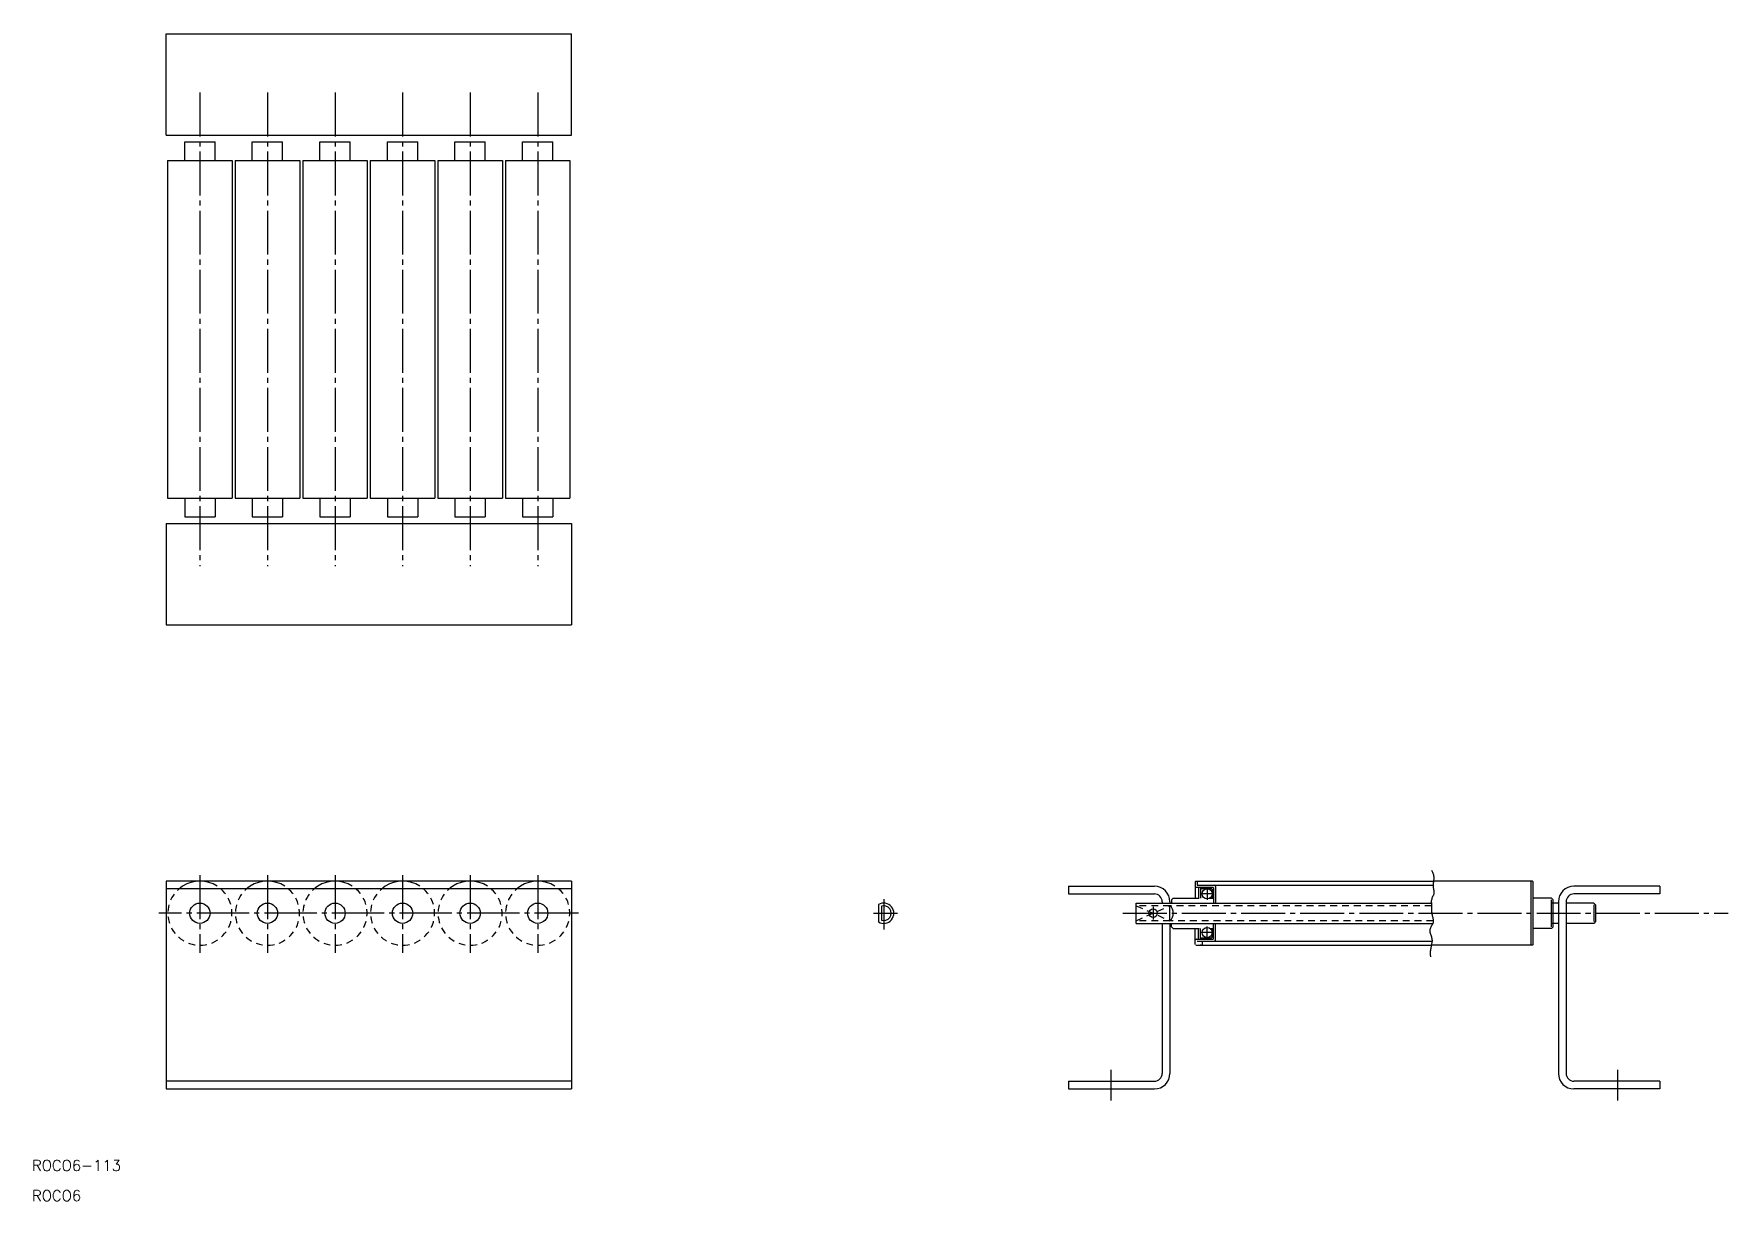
# Model space of a CAD drawing. Extents: x 1273 to 1774, y 153 to 499.
import ezdxf

# ---------------------------------------------------------------- set-up
doc = ezdxf.new("R2010")
doc.units = 0
doc.linetypes.add('CENTER', pattern=[17.5, 13, -1.5, 1.5, -1.5])
doc.linetypes.add('DASHED', pattern=[3.5, 2, -1.5])
doc.layers.get('0').update_dxf_attribs({"linetype": 'CONTINUOUS'})
doc.layers.add('CENTER', color=1, linetype='CENTER')
doc.styles.get("Standard").update_dxf_attribs({"font": 'txt.shx', "bigfont": '@extfont2.shx'})

msp = doc.modelspace()

# ---------------------------------------------------------------- linework, layer by layer
at = {"color": 7, "linetype": 'CONTINUOUS'}
for p, q in [((1312.07, 498.74), (1432.07, 498.74)), ((1312.07, 468.74), (1312.07, 498.74)), ((1432.07, 468.74), (1432.07, 498.74)), ((1312.07, 468.74), (1432.07, 468.74)), ((1317.57, 466.74), (1326.57, 466.74)), ((1317.57, 461.24), (1317.57, 466.74)), ((1326.57, 461.24), (1326.57, 466.74)), ((1337.57, 466.74), (1346.57, 466.74)), ((1337.57, 461.24), (1337.57, 466.74)), ((1346.57, 461.24), (1346.57, 466.74)), ((1357.57, 466.74), (1366.57, 466.74)), ((1357.57, 461.24), (1357.57, 466.74)), ((1366.57, 461.24), (1366.57, 466.74)), ((1377.57, 466.74), (1386.57, 466.74)), ((1377.57, 461.24), (1377.57, 466.74)), ((1386.57, 461.24), (1386.57, 466.74)), ((1397.57, 466.74), (1406.57, 466.74)), ((1397.57, 461.24), (1397.57, 466.74)), ((1406.57, 461.24), (1406.57, 466.74)), ((1417.57, 466.74), (1426.57, 466.74)), ((1417.57, 461.24), (1417.57, 466.74)), ((1426.57, 461.24), (1426.57, 466.74)), ((1312.52, 461.24), (1331.62, 461.24)), ((1312.52, 461.24), (1312.52, 361.24)), ((1331.62, 461.24), (1331.62, 361.24)), ((1332.52, 461.24), (1351.62, 461.24)), ((1332.52, 461.24), (1332.52, 361.24)), ((1351.62, 461.24), (1351.62, 361.24)), ((1352.52, 461.24), (1371.62, 461.24)), ((1352.52, 461.24), (1352.52, 361.24)), ((1371.62, 461.24), (1371.62, 361.24)), ((1372.52, 461.24), (1391.62, 461.24)), ((1372.52, 461.24), (1372.52, 361.24)), ((1391.62, 461.24), (1391.62, 361.24)), ((1392.52, 461.24), (1411.62, 461.24)), ((1392.52, 461.24), (1392.52, 361.24)), ((1411.62, 461.24), (1411.62, 361.24)), ((1412.52, 461.24), (1431.62, 461.24)), ((1412.52, 461.24), (1412.52, 361.24)), ((1431.62, 461.24), (1431.62, 361.24)), ((1312.52, 361.24), (1331.62, 361.24)), ((1317.57, 361.24), (1317.57, 355.74)), ((1326.57, 361.24), (1326.57, 355.74)), ((1332.52, 361.24), (1351.62, 361.24)), ((1337.57, 361.24), (1337.57, 355.74)), ((1346.57, 361.24), (1346.57, 355.74)), ((1352.52, 361.24), (1371.62, 361.24)), ((1357.57, 361.24), (1357.57, 355.74)), ((1366.57, 361.24), (1366.57, 355.74)), ((1372.52, 361.24), (1391.62, 361.24)), ((1377.57, 361.24), (1377.57, 355.74)), ((1386.57, 361.24), (1386.57, 355.74)), ((1392.52, 361.24), (1411.62, 361.24)), ((1397.57, 361.24), (1397.57, 355.74)), ((1406.57, 361.24), (1406.57, 355.74)), ((1412.52, 361.24), (1431.62, 361.24)), ((1417.57, 361.24), (1417.57, 355.74)), ((1426.57, 361.24), (1426.57, 355.74)), ((1312.07, 353.74), (1432.07, 353.74)), ((1312.07, 353.74), (1312.07, 323.74)), ((1317.57, 355.74), (1326.57, 355.74)), ((1337.57, 355.74), (1346.57, 355.74)), ((1357.57, 355.74), (1366.57, 355.74)), ((1377.57, 355.74), (1386.57, 355.74)), ((1397.57, 355.74), (1406.57, 355.74)), ((1417.57, 355.74), (1426.57, 355.74)), ((1432.07, 353.74), (1432.07, 323.74)), ((1312.07, 323.74), (1432.07, 323.74)), ((1432.07, 247.82), (1312.07, 247.82)), ((1312.07, 247.82), (1312.07, 186.27)), ((1432.07, 247.82), (1432.07, 186.27)), ((1579.25, 246.32), (1604.65, 246.32)), ((1579.25, 246.32), (1579.25, 244.02)), ((1616.95, 247.82), (1616.75, 247.62)), ((1616.75, 247.62), (1616.75, 246.32)), ((1616.75, 246.32), (1616.75, 242.82)), ((1616.95, 247.82), (1687.3, 247.82)), ((1617.05, 246.02), (1621.95, 246.02)), ((1617.35, 247.82), (1617.35, 246.62)), ((1617.35, 246.62), (1622.35, 246.62)), ((1617.75, 246.02), (1617.75, 242.82)), ((1618.25, 246.02), (1618.25, 242.82)), ((1622.15, 245.82), (1622.15, 241.32)), ((1622.35, 246.62), (1687.2, 246.62)), ((1622.75, 246.22), (1622.75, 241.32)), ((1716.55, 247.82), (1687.3, 247.82)), ((1716.15, 228.82), (1716.15, 247.82)), ((1716.55, 247.82), (1716.75, 247.62)), ((1716.75, 229.02), (1716.75, 247.62)), ((1754.25, 246.32), (1728.85, 246.32)), ((1754.25, 246.32), (1754.25, 244.02)), ((1432.07, 245.52), (1312.07, 245.52)), ((1523.01, 240.92), (1523.01, 235.73)), ((1579.25, 244.02), (1604.65, 244.02)), ((1599.25, 241.32), (1686.65, 241.32)), ((1599.25, 235.32), (1599.25, 241.32)), ((1606.95, 241.72), (1606.95, 241.32)), ((1609.25, 241.72), (1609.25, 241.32)), ((1610.25, 242.82), (1609.75, 242.32)), ((1609.75, 242.32), (1609.75, 241.32)), ((1610.25, 242.82), (1617.92, 242.82)), ((1618.25, 245.62), (1621.55, 245.62)), ((1621.08, 242.82), (1622.15, 242.82)), ((1621.75, 245.42), (1621.75, 242.82)), ((1722.25, 242.82), (1716.75, 242.82)), ((1722.25, 242.82), (1722.75, 242.32)), ((1722.25, 234.32), (1722.25, 242.32)), ((1724.25, 241.32), (1722.25, 241.32)), ((1722.75, 234.32), (1722.75, 242.32)), ((1724.25, 241.71), (1724.25, 190.86)), ((1726.55, 241.72), (1726.55, 190.87)), ((1734.75, 241.32), (1726.55, 241.32)), ((1754.25, 244.02), (1728.85, 244.02)), ((1734.75, 241.32), (1735.25, 240.82)), ((1734.75, 240.82), (1734.75, 235.82)), ((1735.25, 240.82), (1735.25, 235.82)), ((1523.81, 240.41), (1523.81, 236.24)), ((1609.25, 236.1), (1609.25, 240.55)), ((1735.25, 235.82), (1734.75, 235.32)), ((1599.25, 235.32), (1687.08, 235.32)), ((1606.95, 235.32), (1606.95, 190.87)), ((1609.25, 235.32), (1609.25, 190.86)), ((1609.75, 234.32), (1609.75, 235.32)), ((1610.25, 233.82), (1609.75, 234.32)), ((1610.25, 233.82), (1617.92, 233.82)), ((1616.75, 230.32), (1616.75, 233.82)), ((1617.75, 230.62), (1617.75, 233.82)), ((1618.25, 230.62), (1618.25, 233.82)), ((1618.25, 231.02), (1621.55, 231.02)), ((1621.08, 233.82), (1622.15, 233.82)), ((1621.75, 231.22), (1621.75, 233.82)), ((1622.15, 230.82), (1622.15, 235.32)), ((1622.75, 230.42), (1622.75, 235.32)), ((1722.25, 233.82), (1716.75, 233.82)), ((1724.25, 235.32), (1722.25, 235.32)), ((1722.25, 233.82), (1722.75, 234.32)), ((1734.75, 235.32), (1726.55, 235.32)), ((1616.75, 229.02), (1616.75, 230.32)), ((1616.95, 228.82), (1686.65, 228.82)), ((1617.05, 230.62), (1621.95, 230.62)), ((1617.35, 230.02), (1622.35, 230.02)), ((1618.45, 228.82), (1618.25, 229.02)), ((1618.85, 228.82), (1618.85, 230.02)), ((1622.35, 230.02), (1686.84, 230.02)), ((1716.55, 228.82), (1686.65, 228.82)), ((1716.55, 228.82), (1716.75, 229.02)), ((1432.07, 188.57), (1312.07, 188.57)), ((1312.07, 186.27), (1432.07, 186.27)), ((1579.25, 188.57), (1579.25, 186.27)), ((1579.25, 188.57), (1604.65, 188.57)), ((1579.25, 186.27), (1604.65, 186.27)), ((1754.25, 188.57), (1728.85, 188.57)), ((1754.25, 186.27), (1728.85, 186.27)), ((1754.25, 188.57), (1754.25, 186.27))]:
    msp.add_line(p, q, dxfattribs=at)
at = {"color": 3, "linetype": 'DASHED'}
for p, q in [((1609.25, 240.55), (1599.25, 240.55)), ((1599.25, 240.55), (1609.25, 236.1)), ((1599.25, 236.1), (1609.25, 240.55)), ((1609.25, 236.1), (1599.25, 236.1)), ((1686.72, 240.55), (1608.18, 240.55)), ((1687.18, 236.1), (1608.18, 236.1))]:
    msp.add_line(p, q, dxfattribs=at)
at = {"color": 3, "linetype": 'CONTINUOUS'}
msp.add_lwpolyline([(1686.68, 251.02), (1686.99, 250.48, -0.039013), (1687.31, 249.41, -0.035085), (1687.34, 248.33, -0.022316), (1687.22, 247.25, -0.004041), (1687.19, 246.16, 0.045166), (1687.39, 245.05, -0.011437), (1687.34, 244, -0.079705), (1686.85, 243.01, 0.010272), (1686.63, 241.97, 0.058765), (1686.71, 240.86, -0.019216), (1686.69, 239.76, -0.002976), (1686.7, 238.68, 0.019303), (1686.9, 237.59, 0.022727), (1687.19, 236.51, -0.026053), (1687.13, 235.47, -0.07283), (1686.63, 234.46, -0.008057), (1686.19, 233.46, 0.054015), (1686.28, 232.43, 0.050068), (1686.67, 231.37, -0.012461), (1686.85, 230.29, -0.040527), (1686.73, 229.21, -0.019042), (1686.49, 228.13, 0.001139), (1686.29, 227.03, 0.020738), (1686.31, 225.94, 0.031838), (1686.42, 225.4), (1686.42, 225.4), (1686.42, 225.4), (1686.42, 225.4), (1686.42, 225.4), (1686.42, 225.4), (1686.42, 225.4), (1686.42, 225.4), (1686.42, 225.4), (1686.42, 225.4), (1686.42, 225.4), (1686.42, 225.4), (1686.42, 225.4), (1686.42, 225.4), (1686.42, 225.4), (1686.42, 225.4), (1686.42, 225.4), (1686.42, 225.4), (1686.42, 225.4), (1686.42, 225.4), (1686.42, 225.4), (1686.42, 225.4), (1686.42, 225.4), (1686.42, 225.4), (1686.42, 225.4), (1686.42, 225.4), (1686.42, 225.4), (1686.42, 225.4), (1686.42, 225.4), (1686.42, 225.4), (1686.42, 225.4), (1686.42, 225.4)], format="xyb", dxfattribs=at)
at = {"color": 7, "linetype": 'CONTINUOUS'}
for centre, radius in [((1322.07, 238.32), 3), ((1342.07, 238.32), 3), ((1362.07, 238.32), 3), ((1382.07, 238.32), 3), ((1402.07, 238.32), 3), ((1422.07, 238.32), 3), ((1620.25, 244.07), 1.5), ((1604.25, 238.32), 1.25), ((1620.25, 232.57), 1.5)]:
    msp.add_circle(centre, radius, dxfattribs=at)
at = {"color": 3, "linetype": 'DASHED'}
for centre in [(1322.07, 238.32), (1342.07, 238.32), (1362.07, 238.32), (1382.07, 238.32), (1402.07, 238.32), (1422.07, 238.32)]:
    msp.add_arc(centre, 9.5, 122.6369, 57.3631, dxfattribs=at)
at = {"color": 7, "linetype": 'CONTINUOUS'}
for centre, radius, start, end in [((1322.07, 238.32), 9.5, 57.3631, 122.6369), ((1342.07, 238.32), 9.5, 57.3631, 122.6369), ((1362.07, 238.32), 9.5, 57.3631, 122.6369), ((1382.07, 238.32), 9.5, 57.3631, 122.6369), ((1402.07, 238.32), 9.5, 57.3631, 122.6369), ((1422.07, 238.32), 9.5, 57.3631, 122.6369), ((1604.65, 241.72), 4.6, 0, 90), ((1617.05, 246.32), 0.3, 180, 270), ((1621.95, 245.82), 0.2, 0, 90), ((1622.35, 246.22), 0.4, 0, 90), ((1728.85, 241.72), 4.6, 90, 180), ((1524.51, 238.32), 3, 240, 120), ((1604.65, 241.72), 2.3, 0, 90), ((1621.55, 245.42), 0.2, 0, 90), ((1728.85, 241.72), 2.3, 90, 180), ((1524.51, 238.32), 2.2, 251.447, 108.553), ((1607.23, 238.32), 3.01, 312.3157, 47.6728), ((1621.55, 231.22), 0.2, 270, 0), ((1621.95, 230.82), 0.2, 270, 0), ((1617.05, 230.32), 0.3, 90, 180), ((1622.35, 230.42), 0.4, 270, 0), ((1604.65, 190.87), 2.3, 270, 0), ((1604.65, 190.87), 4.6, 270, 0), ((1728.85, 190.87), 4.6, 180, 270), ((1728.85, 190.87), 2.3, 180, 270)]:
    msp.add_arc(centre, radius, start, end, dxfattribs=at)
at = {"layer": 'CENTER', "color": 1, "linetype": 'CENTER'}
for p, q in [((1322.07, 481.38), (1322.07, 341.11)), ((1342.07, 481.38), (1342.07, 341.11)), ((1362.07, 481.38), (1362.07, 341.11)), ((1382.07, 481.38), (1382.07, 341.11)), ((1402.07, 481.38), (1402.07, 341.11)), ((1422.07, 481.38), (1422.07, 341.11)), ((1322.07, 249.59), (1322.07, 226.59)), ((1342.07, 249.59), (1342.07, 226.59)), ((1362.07, 249.59), (1362.07, 226.59)), ((1382.07, 249.59), (1382.07, 226.59)), ((1402.07, 249.59), (1402.07, 226.59)), ((1422.07, 249.59), (1422.07, 226.59)), ((1620.25, 246.02), (1620.25, 242.3)), ((1524.51, 242.52), (1524.51, 233.45)), ((1622.15, 244.07), (1618.25, 244.07)), ((1334.15, 238.32), (1309.96, 238.32)), ((1314.15, 238.32), (1312.07, 238.32)), ((1354.15, 238.32), (1329.96, 238.32)), ((1374.15, 238.32), (1349.96, 238.32)), ((1394.15, 238.32), (1369.96, 238.32)), ((1414.15, 238.32), (1389.96, 238.32)), ((1434.15, 238.32), (1409.96, 238.32)), ((1521.5, 238.32), (1528.58, 238.32)), ((1595.32, 238.32), (1774.5, 238.32)), ((1604.25, 240.23), (1604.25, 236.42)), ((1622.15, 232.57), (1618.25, 232.57)), ((1620.25, 230.62), (1620.25, 234.35)), ((1591.75, 191.96), (1591.75, 182.89)), ((1741.75, 191.96), (1741.75, 182.89))]:
    msp.add_line(p, q, dxfattribs=at)

# ---------------------------------------------------------------- texts
at = {"color": 7, "linetype": 'CONTINUOUS'}
for s, p in [('ROCO6-113', (1272.37, 162.01)), ('ROCO6', (1272.37, 153.05))]:
    msp.add_text(s, height=3.2, dxfattribs=at).set_placement(p)

doc.saveas('drawing.dxf')
